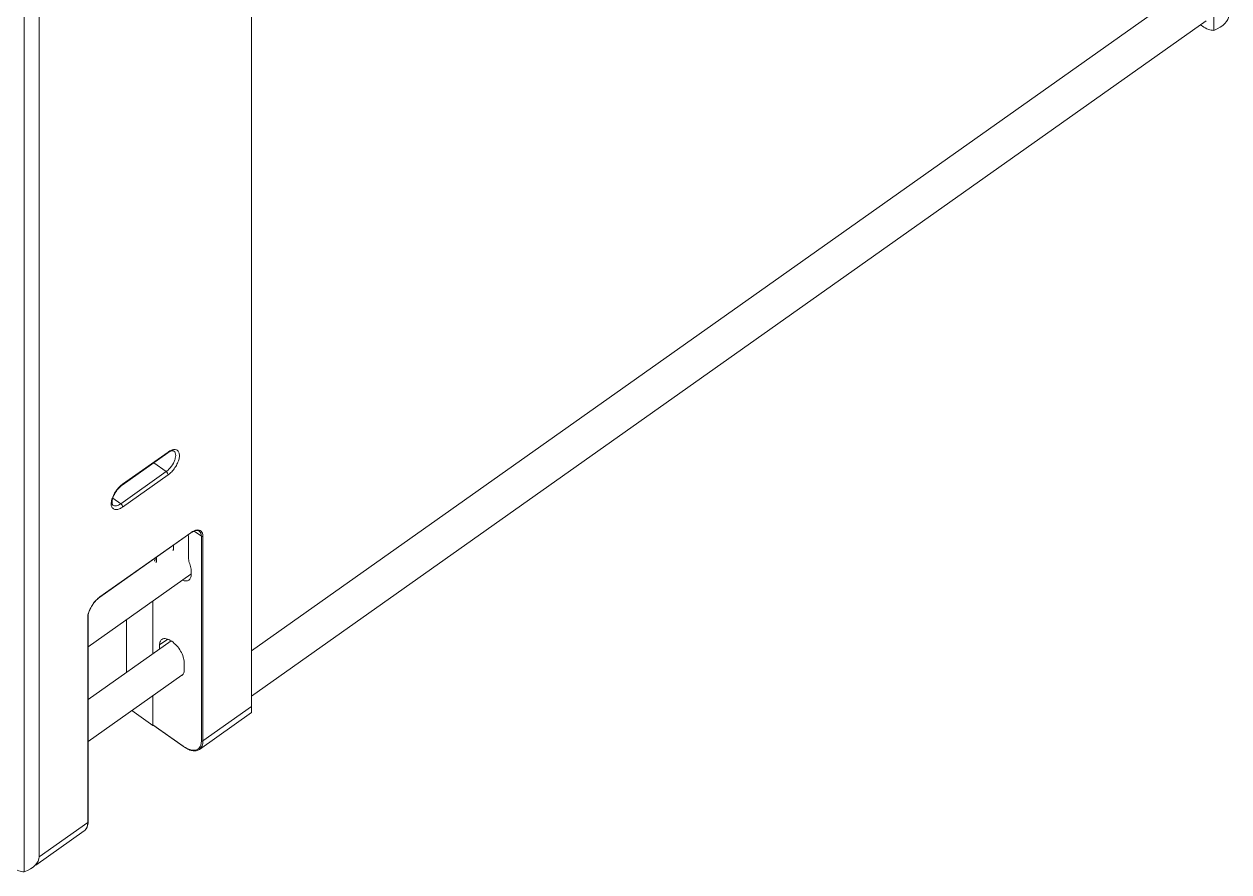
# Model space of a CAD drawing. Header units: millimetres. Extents: x 0 to 9253, y 0 to 2730.
# Drawn here: x 8893.1 to 9118, y 810.1 to 968.3 of the extents above; entities that cross this region are included whole.
import ezdxf

# ---------------------------------------------------------------- set-up
doc = ezdxf.new("R2010")
doc.units = ezdxf.units.MM
doc.layers.get('0').update_dxf_attribs({"lineweight": 13})

msp = doc.modelspace()

# ---------------------------------------------------------------- linework, layer by layer
at = {"color": 7, "linetype": 'Continuous'}
for p, q in [((9115.17, 1329.9), (9115.17, 967.15)), ((8935.57, 1202.9), (8935.57, 839.86)), ((8893.14, 1172.9), (8893.14, 810.15)), ((8895.97, 1170.07), (8895.97, 812.98)), ((9113.76, 977.41), (8935.57, 851.41)), ((8935.57, 842.92), (9113.76, 968.92)), ((9113.05, 967.95), (9112.72, 968.18)), ((8911.46, 882.3), (8919.95, 888.3)), ((8911.53, 882.46), (8920.01, 888.46)), ((8919.66, 884.82), (8917.34, 886.46)), ((8911.17, 878.82), (8919.66, 884.82)), ((8920.01, 884.22), (8911.53, 878.22)), ((8909.7, 879.87), (8911.17, 878.82)), ((8907.26, 861.37), (8924.23, 873.37)), ((8907.28, 861.43), (8924.25, 873.43)), ((8926.23, 872.77), (8924.88, 873.72)), ((8926.23, 834.58), (8926.23, 872.77)), ((8926.52, 872.77), (8926.52, 834.58)), ((8923.83, 868.73), (8923.83, 872.35)), ((8924.32, 866.34), (8924.32, 865.63)), ((8905.08, 852.11), (8924.28, 865.69)), ((8917.18, 860.67), (8917.18, 850.86)), ((8905.02, 819.38), (8905.02, 857.57)), ((8905.08, 857.67), (8905.08, 819.48)), ((8912.23, 847.36), (8912.23, 857.17)), ((8905.08, 842.3), (8920.56, 853.25)), ((8919.95, 853.56), (8918.42, 852.48)), ((8918.42, 852.48), (8918.42, 851.74)), ((8923.02, 847.82), (8923.02, 849.23)), ((8905.08, 834.47), (8922.57, 846.83)), ((8917.18, 843.02), (8917.18, 837.45)), ((8926.52, 834.58), (8935.57, 840.98)), ((8913.24, 840.24), (8917.18, 837.45)), ((8935.57, 839.86), (8925.87, 833)), ((8917.18, 837.59), (8922.84, 833.59)), ((8917.18, 837.45), (8917.24, 837.48)), ((8922.87, 833.53), (8917.21, 837.53)), ((8895.97, 812.98), (8905.02, 819.38)), ((8904.37, 817.8), (8895.32, 811.4))]:
    msp.add_line(p, q, dxfattribs=at)
for centre, radius, start, end in [((8907.36, 857.57), 2.34, 177.5332, 179.9788), ((8926.35, 838.56), 6.08, 234.7349, 235.2772)]:
    msp.add_arc(centre, radius, start, end, dxfattribs=at)
for centre in [(9110.93, 969.98), (8888.9, 812.98)]:
    msp.add_ellipse(centre, major_axis=(7.07, 0), ratio=0.5, start_param=5.35589, end_param=6.283185, dxfattribs=at)
for points, knots in [([(9115.17, 967.15), (9114.83, 967.14), (9114.06, 967.32), (9113.4, 967.7), (9113.05, 967.95)], [0, 0, 0, 0, 0.444783, 1, 1, 1, 1]), ([(8921.1, 888.63), (8921, 888.7), (8920.71, 888.69), (8920.33, 888.55), (8920.08, 888.4), (8919.95, 888.3)], [0, 0, 0, 0, 0.306916, 0.609388, 1, 1, 1, 1]), ([(8919.95, 888.3), (8919.96, 888.31), (8920, 888.35), (8920.01, 888.42), (8920.01, 888.46)], [0, 0, 0, 0, 0.221722, 1, 1, 1, 1]), ([(8920.01, 884.22), (8920.26, 884.39), (8920.73, 884.81), (8921.32, 885.55), (8921.79, 886.37), (8922.08, 887.18), (8922.16, 887.83), (8922.09, 888.27), (8921.99, 888.53), (8921.83, 888.74), (8921.54, 888.93), (8921.26, 888.95), (8921.08, 888.93)], [0, 0, 0, 0, 0.148763, 0.308556, 0.466822, 0.611449, 0.733156, 0.784455, 0.829994, 0.871551, 0.911886, 1, 1, 1, 1]), ([(8920.39, 888.69), (8920.36, 888.68), (8920.23, 888.61), (8920.1, 888.53), (8920.01, 888.46)], [0, 0, 0, 0, 0.24144, 1, 1, 1, 1]), ([(8921.08, 888.93), (8921.03, 888.92), (8920.79, 888.88), (8920.56, 888.78), (8920.39, 888.69)], [0, 0, 0, 0, 0.227054, 1, 1, 1, 1]), ([(8921.43, 887.84), (8921.43, 888), (8921.39, 888.3), (8921.21, 888.55), (8921.1, 888.63)], [0, 0, 0, 0, 0.549302, 1, 1, 1, 1]), ([(8920.43, 885.55), (8920.73, 885.9), (8921.09, 886.47), (8921.37, 887.27), (8921.43, 887.66), (8921.43, 887.84)], [0, 0, 0, 0, 0.540837, 0.787063, 1, 1, 1, 1]), ([(8919.66, 884.82), (8919.73, 884.87), (8920.01, 885.09), (8920.26, 885.34), (8920.43, 885.55)], [0, 0, 0, 0, 0.236629, 1, 1, 1, 1]), ([(8920.01, 884.22), (8920.01, 884.33), (8919.92, 884.56), (8919.76, 884.75), (8919.66, 884.82)], [0, 0, 0, 0, 0.474671, 1, 1, 1, 1]), ([(8911.46, 882.3), (8911.28, 882.18), (8910.93, 881.87), (8910.46, 881.34), (8910.06, 880.74), (8909.76, 880.12), (8909.58, 879.54), (8909.54, 879.1), (8909.57, 878.83), (8909.62, 878.67), (8909.68, 878.58), (8909.73, 878.55)], [0, 0, 0, 0, 0.14926, 0.312368, 0.478348, 0.636636, 0.776597, 0.887642, 0.929496, 0.960794, 1, 1, 1, 1]), ([(8911.15, 882.16), (8911.09, 882.11), (8910.84, 881.88), (8910.62, 881.62), (8910.46, 881.42)], [0, 0, 0, 0, 0.243118, 1, 1, 1, 1]), ([(8911.53, 882.46), (8911.49, 882.44), (8911.36, 882.34), (8911.24, 882.24), (8911.15, 882.16)], [0, 0, 0, 0, 0.242558, 1, 1, 1, 1]), ([(8911.53, 882.46), (8911.53, 882.44), (8911.52, 882.39), (8911.49, 882.33), (8911.46, 882.3)], [0, 0, 0, 0, 0.292535, 1, 1, 1, 1]), ([(8909.54, 879.67), (8909.45, 879.37), (8909.37, 878.94), (8909.44, 878.4), (8909.58, 878.09), (8909.8, 877.86), (8910.09, 877.74), (8910.44, 877.73), (8910.67, 877.79), (8910.79, 877.83)], [0, 0, 0, 0, 0.313013, 0.441168, 0.552412, 0.653754, 0.75589, 0.86914, 1, 1, 1, 1]), ([(8910.46, 881.42), (8910.25, 881.15), (8909.89, 880.59), (8909.63, 879.97), (8909.54, 879.67)], [0, 0, 0, 0, 0.516685, 1, 1, 1, 1]), ([(8909.73, 878.55), (8909.81, 878.49), (8910.02, 878.41), (8910.39, 878.43), (8910.78, 878.57), (8911.04, 878.73), (8911.17, 878.82)], [0, 0, 0, 0, 0.195685, 0.419998, 0.68823, 1, 1, 1, 1]), ([(8910.79, 877.83), (8910.85, 877.85), (8911.11, 877.95), (8911.35, 878.1), (8911.53, 878.22)], [0, 0, 0, 0, 0.230593, 1, 1, 1, 1]), ([(8911.17, 878.82), (8911.27, 878.75), (8911.43, 878.56), (8911.53, 878.33), (8911.53, 878.22)], [0, 0, 0, 0, 0.525329, 1, 1, 1, 1]), ([(8923.83, 872.35), (8923.83, 872.4), (8923.82, 872.63), (8923.79, 872.85), (8923.75, 873.02)], [0, 0, 0, 0, 0.233893, 1, 1, 1, 1]), ([(8924.55, 873.57), (8924.53, 873.56), (8924.42, 873.49), (8924.31, 873.42), (8924.23, 873.37)], [0, 0, 0, 0, 0.241421, 1, 1, 1, 1]), ([(8924.23, 873.37), (8924.23, 873.37), (8924.25, 873.39), (8924.25, 873.41), (8924.25, 873.43)], [0, 0, 0, 0, 0.221722, 1, 1, 1, 1]), ([(8924.61, 873.66), (8924.58, 873.64), (8924.46, 873.57), (8924.34, 873.49), (8924.25, 873.43)], [0, 0, 0, 0, 0.242417, 1, 1, 1, 1]), ([(8925.84, 873.72), (8925.78, 873.76), (8925.6, 873.84), (8925.29, 873.85), (8924.93, 873.76), (8924.68, 873.64), (8924.55, 873.57)], [0, 0, 0, 0, 0.18402, 0.403585, 0.675132, 1, 1, 1, 1]), ([(8925.28, 873.91), (8925.23, 873.9), (8925, 873.84), (8924.78, 873.74), (8924.61, 873.66)], [0, 0, 0, 0, 0.229867, 1, 1, 1, 1]), ([(8926.52, 872.77), (8926.52, 872.95), (8926.48, 873.3), (8926.22, 873.74), (8925.78, 873.96), (8925.45, 873.94), (8925.28, 873.91)], [0, 0, 0, 0, 0.283787, 0.51903, 0.742668, 1, 1, 1, 1]), ([(8926.23, 872.77), (8926.23, 872.96), (8926.19, 873.32), (8925.97, 873.63), (8925.84, 873.72)], [0, 0, 0, 0, 0.549675, 1, 1, 1, 1]), ([(8920.93, 870.09), (8921, 870.23), (8921.05, 870.47), (8921.06, 870.82), (8921.04, 871), (8921.03, 871.1)], [0, 0, 0, 0, 0.452442, 0.714106, 1, 1, 1, 1]), ([(8917.48, 868.13), (8917.5, 868.16), (8917.57, 868.34), (8917.59, 868.53), (8917.59, 868.67)], [0, 0, 0, 0, 0.227357, 1, 1, 1, 1]), ([(8917.84, 868.85), (8917.86, 868.75), (8917.88, 868.57), (8917.87, 868.22), (8917.81, 867.98), (8917.75, 867.84)], [0, 0, 0, 0, 0.285894, 0.547558, 1, 1, 1, 1]), ([(8924.07, 867.59), (8924.03, 867.69), (8923.9, 868.06), (8923.83, 868.45), (8923.83, 868.73)], [0, 0, 0, 0, 0.274049, 1, 1, 1, 1]), ([(8924.32, 866.34), (8924.32, 866.44), (8924.3, 866.86), (8924.18, 867.28), (8924.07, 867.59)], [0, 0, 0, 0, 0.225319, 1, 1, 1, 1]), ([(8922.7, 864.56), (8922.91, 864.48), (8923.24, 864.39), (8923.65, 864.45), (8923.82, 864.54), (8923.9, 864.59)], [0, 0, 0, 0, 0.550537, 0.783193, 1, 1, 1, 1]), ([(8923.9, 864.59), (8924.04, 864.69), (8924.28, 865.02), (8924.32, 865.42), (8924.32, 865.63)], [0, 0, 0, 0, 0.450426, 1, 1, 1, 1]), ([(8907.26, 861.37), (8906.95, 861.15), (8906.38, 860.62), (8905.7, 859.68), (8905.23, 858.68), (8905.08, 857.98), (8905.08, 857.67)], [0, 0, 0, 0, 0.254192, 0.527093, 0.785792, 1, 1, 1, 1]), ([(8907.28, 861.43), (8907.25, 861.41), (8907.13, 861.32), (8907.01, 861.22), (8906.92, 861.15)], [0, 0, 0, 0, 0.24329, 1, 1, 1, 1]), ([(8907.28, 861.43), (8907.28, 861.42), (8907.28, 861.4), (8907.27, 861.38), (8907.26, 861.37)], [0, 0, 0, 0, 0.292535, 1, 1, 1, 1]), ([(8906.25, 860.45), (8906.15, 860.33), (8905.76, 859.81), (8905.44, 859.23), (8905.27, 858.77)], [0, 0, 0, 0, 0.255588, 1, 1, 1, 1]), ([(8906.92, 861.15), (8906.86, 861.1), (8906.63, 860.88), (8906.41, 860.64), (8906.25, 860.45)], [0, 0, 0, 0, 0.243052, 1, 1, 1, 1]), ([(8905.27, 858.77), (8905.23, 858.68), (8905.11, 858.32), (8905.03, 857.94), (8905.02, 857.67)], [0, 0, 0, 0, 0.271007, 1, 1, 1, 1]), ([(8905.08, 857.67), (8905.08, 857.64), (8905.06, 857.6), (8905.03, 857.57), (8905.02, 857.57)], [0, 0, 0, 0, 0.724037, 1, 1, 1, 1]), ([(8918.84, 853.51), (8918.7, 853.41), (8918.47, 853.08), (8918.42, 852.69), (8918.42, 852.48)], [0, 0, 0, 0, 0.450318, 1, 1, 1, 1]), ([(8920.72, 853.16), (8920.55, 853.28), (8920.21, 853.48), (8919.7, 853.66), (8919.23, 853.69), (8918.95, 853.59), (8918.84, 853.51)], [0, 0, 0, 0, 0.312084, 0.579934, 0.804197, 1, 1, 1, 1]), ([(8923.02, 849.23), (8923.02, 849.57), (8922.86, 850.31), (8922.37, 851.37), (8921.65, 852.36), (8921.04, 852.93), (8920.72, 853.16)], [0, 0, 0, 0, 0.217692, 0.475355, 0.7463, 1, 1, 1, 1]), ([(8922.79, 846.98), (8922.83, 847.03), (8922.97, 847.29), (8923.02, 847.59), (8923.02, 847.82)], [0, 0, 0, 0, 0.22292, 1, 1, 1, 1]), ([(8917.18, 837.59), (8917.18, 837.58), (8917.18, 837.56), (8917.2, 837.54), (8917.21, 837.53)], [0, 0, 0, 0, 0.292521, 1, 1, 1, 1]), ([(8926.52, 834.58), (8926.52, 834.41), (8926.49, 834.09), (8926.37, 833.64), (8926.17, 833.27), (8925.97, 833.08), (8925.87, 833)], [0, 0, 0, 0, 0.289413, 0.548274, 0.78145, 1, 1, 1, 1]), ([(8926.23, 834.58), (8926.23, 834.54), (8926.23, 834.37), (8926.21, 834.2), (8926.19, 834.07)], [0, 0, 0, 0, 0.260727, 1, 1, 1, 1]), ([(8922.87, 833.53), (8922.86, 833.53), (8922.84, 833.55), (8922.84, 833.57), (8922.84, 833.59)], [0, 0, 0, 0, 0.221722, 1, 1, 1, 1]), ([(8922.87, 833.53), (8923.13, 833.34), (8923.65, 833.02), (8924.47, 832.74), (8925.23, 832.7), (8925.69, 832.87), (8925.87, 833)], [0, 0, 0, 0, 0.301665, 0.565228, 0.792952, 1, 1, 1, 1]), ([(8923.89, 833.01), (8923.81, 833.04), (8923.46, 833.19), (8923.13, 833.39), (8922.89, 833.56)], [0, 0, 0, 0, 0.233529, 1, 1, 1, 1]), ([(8924.84, 832.83), (8924.76, 832.83), (8924.44, 832.84), (8924.12, 832.92), (8923.89, 833.01)], [0, 0, 0, 0, 0.229048, 1, 1, 1, 1]), ([(8926.19, 834.07), (8926.16, 833.89), (8926.06, 833.56), (8925.76, 833.14), (8925.33, 832.88), (8925, 832.83), (8924.84, 832.83)], [0, 0, 0, 0, 0.273328, 0.51563, 0.749329, 1, 1, 1, 1]), ([(8904.37, 817.8), (8904.49, 817.88), (8904.7, 818.09), (8905.01, 818.65), (8905.08, 819.15), (8905.08, 819.48)], [0, 0, 0, 0, 0.227717, 0.465005, 1, 1, 1, 1]), ([(8904.85, 818.41), (8904.88, 818.48), (8904.99, 818.8), (8905.02, 819.13), (8905.02, 819.38)], [0, 0, 0, 0, 0.229621, 1, 1, 1, 1]), ([(8905.02, 819.38), (8905.03, 819.39), (8905.06, 819.41), (8905.08, 819.45), (8905.08, 819.48)], [0, 0, 0, 0, 0.275963, 1, 1, 1, 1]), ([(8904.63, 818.05), (8904.65, 818.07), (8904.74, 818.19), (8904.81, 818.31), (8904.85, 818.41)], [0, 0, 0, 0, 0.242289, 1, 1, 1, 1]), ([(8893.14, 810.15), (8892.8, 810.14), (8892.03, 810.32), (8891.37, 810.7), (8891.02, 810.95)], [0, 0, 0, 0, 0.444783, 1, 1, 1, 1])]:
    msp.add_open_spline(points, degree=3, knots=knots, dxfattribs=at)
for points in [[(8926.52, 872.77), (8926.44, 872.71), (8926.31, 872.71), (8926.23, 872.77)], [(8922.34, 846.67), (8922.43, 846.69), (8922.52, 846.74), (8922.59, 846.79)], [(8922.59, 846.79), (8922.67, 846.84), (8922.73, 846.91), (8922.79, 846.98)], [(8926.23, 834.58), (8926.31, 834.53), (8926.44, 834.53), (8926.52, 834.58)], [(8904.37, 817.8), (8904.47, 817.87), (8904.56, 817.95), (8904.63, 818.05)]]:
    msp.add_open_spline(points, degree=3, dxfattribs=at)

doc.saveas('drawing.dxf')
